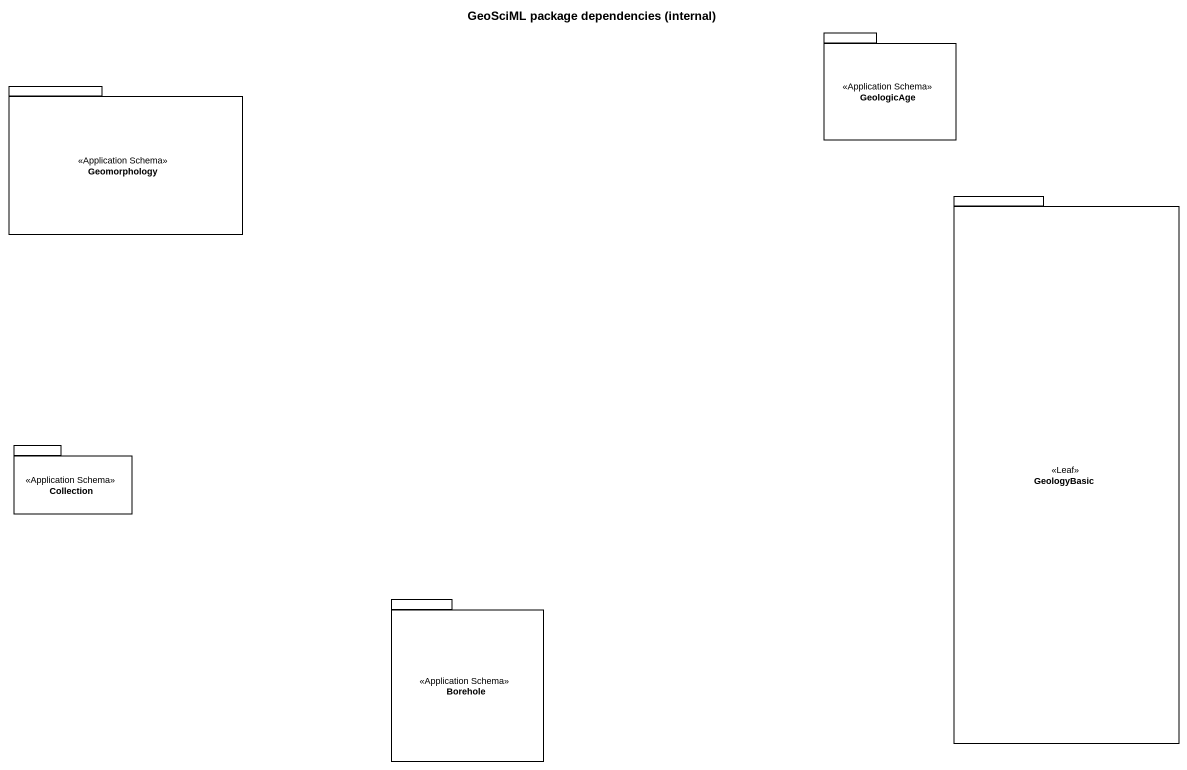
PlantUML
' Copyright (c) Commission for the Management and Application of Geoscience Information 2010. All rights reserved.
@startuml
title GeoSciML package dependencies (internal)
package GeologicAge <<Application Schema>> {
}
package Geomorphology <<Application Schema>> {
}
package GeologyBasic <<Leaf>> {
}
package Collection <<Application Schema>> {
}
package Borehole <<Application Schema>> {
}
@enduml
